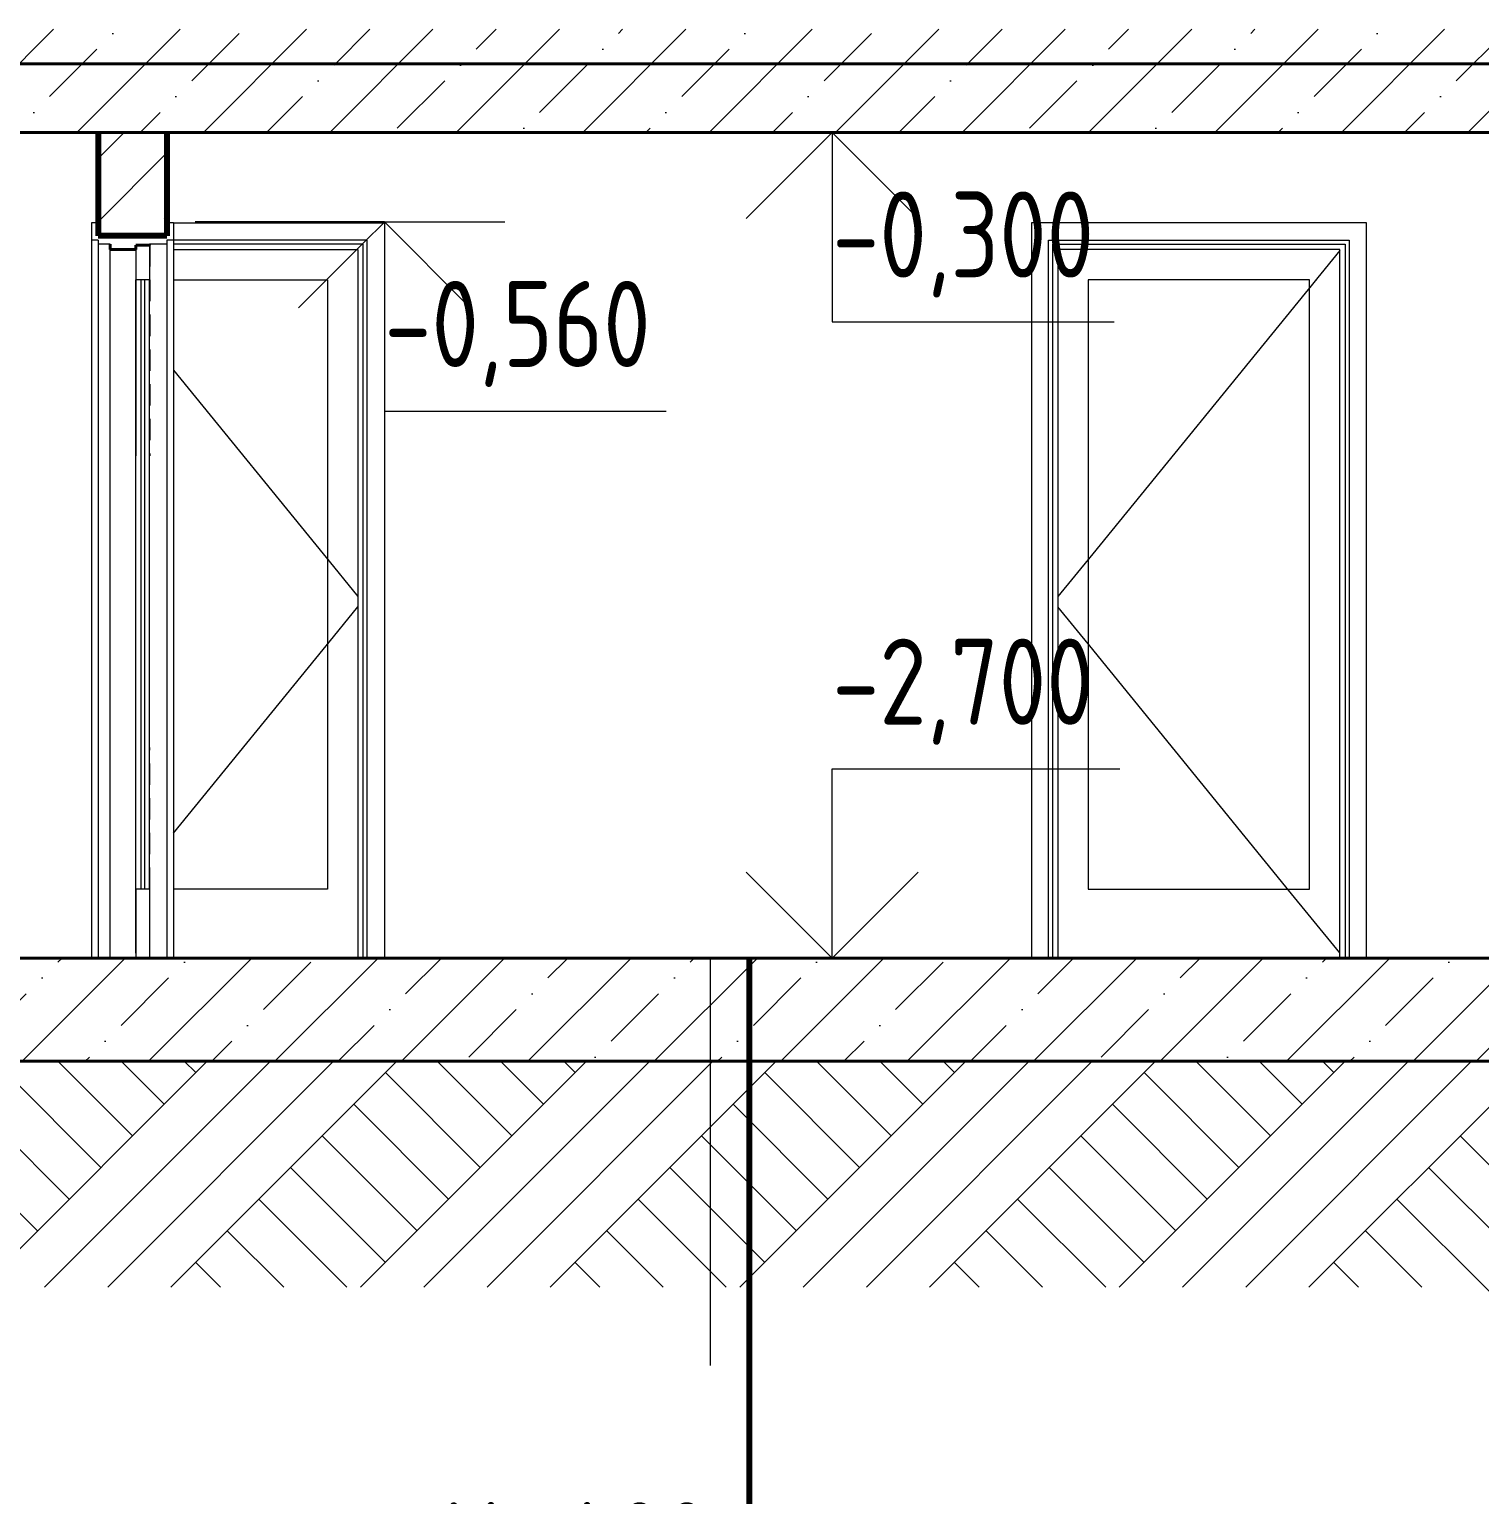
# Model space of a CAD drawing. Header units: feet. Extents: x -10410 to 374725, y -46422 to 88923.
# Drawn here: x 115065 to 119282, y -4260 to 0 of the extents above; entities that cross this region are included whole.
import ezdxf
from ezdxf.enums import TextEntityAlignment as Align

# ---------------------------------------------------------------- set-up
doc = ezdxf.new("R2010")
doc.units = ezdxf.units.FT
doc.header["$MEASUREMENT"] = 0
doc.set_wipeout_variables(frame=1)
doc.linetypes.add('Wipeout_Contour', pattern=[1000, 0, -1000])
for name, color, linetype in [('Интерьер - Мебель', 7, 'Continuous'), ('Конструктив - Стены Несущие', 7, 'Continuous'), ('Местность - Рельеф', 7, 'Continuous'), ('Размер - Общий', 7, 'Continuous')]:
    doc.layers.add(name, color=color, linetype=linetype)
for name, color, linetype, lineweight in [('Интерьер - Мебель_Ном._пера__1', 7, 'Continuous', 20), ('Конструктив - Перекрытия_Ном._пера__21', 7, 'Continuous', 40), ('Конструктив - Стены Несущие_Ном._пера__1', 7, 'Continuous', 20), ('Конструктив - Стены Несущие_Ном._пера__120', 7, 'Continuous', 5), ('Конструктив - Стены Несущие_Ном._пера__21', 7, 'Continuous', 40), ('Конструктив - Стены Несущие_Ном._пера__47', 7, 'Continuous', 80), ('Конструктив - Стены Несущие_Ном._пера__74', 255, 'Continuous', 0), ('Местность - Рельеф_Ном._пера__1', 7, 'Continuous', 20), ('Местность - Рельеф_Ном._пера__41', 7, 'Continuous', 80), ('Размер - Общий_Ном._пера__120', 7, 'Continuous', 5), ('Размер - Общий_Ном._пера__21', 7, 'Continuous', 40)]:
    doc.layers.add(name, color=color, linetype=linetype, lineweight=lineweight)
doc.layers.add('Конструктив - Стены Несущие_Ном._пера__170', color=7, linetype='Continuous', lineweight=5, true_color=0x9f9f00)
doc.layers.add('Местность - Рельеф_Ном._пера__118', color=7, linetype='Continuous', lineweight=5, true_color=0x573938)
doc.styles.add('СГЕНЕРИР_СТИЛЬ_2', font='CS_Gost2304.shx')
doc.dimstyles.new('СГЕНЕРИР_СТИЛЬ__1', dxfattribs={"dimtxt": 250, "dimasz": 114, "dimexe": 0.18, "dimexo": 0, "dimgap": 0.09, "dimtad": 1, "dimtih": 1, "dimtoh": 1, "dimdec": 0, "dimzin": 0, "dimdsep": 46, "dimtxsty": 'СГЕНЕРИР_СТИЛЬ_2', "dimblk": 'ARROWHEAD_6', "dimblk1": 'ARROWHEAD_6', "dimblk2": 'ARROWHEAD_6', "dimcen": 0.09, "dimclrd": 7, "dimclre": 7, "dimclrt": 7, "dimazin": 0, "dimtfac": 1, "dimtdec": 4, "dimtmove": 0, "dimatfit": 3, "dimfxl": 1, "dimtolj": 1, "dimtzin": 0, "dimarcsym": 0})

# ---------------------------------------------------------------- blocks, each defined once
blk = doc.blocks.new('Отметка высоты 18_6')
at = {"layer": 'Интерьер - Мебель_Ном._пера__1', "linetype": 'Continuous'}
for p, q in [((0, 0), (0, 550)), ((0, 550), (836.4, 550)), ((0, 0), (-250, 250)), ((0, 0), (250, 250)), ((0, 0), (-550, 0)), ((0, 0), (350, 0))]:
    blk.add_line(p, q, dxfattribs=at)
at = {"layer": 'Интерьер - Мебель_Ном._пера__1', "style": 'СГЕНЕРИР_СТИЛЬ_2'}
blk.add_attdef('ac_toplevel', text='', height=250, dxfattribs=at).set_placement((0, 603.5), align=Align.BOTTOM_LEFT)
blk = doc.blocks.new('Отметка высоты 18_7')
at = {"layer": 'Интерьер - Мебель_Ном._пера__1', "linetype": 'Continuous'}
for p, q in [((0, 0), (-550, 0)), ((0, 0), (-250, -250)), ((0, 0), (0, -550)), ((0, 0), (350, 0)), ((0, 0), (250, -250)), ((0, -550), (819.4, -550))]:
    blk.add_line(p, q, dxfattribs=at)
at = {"layer": 'Интерьер - Мебель_Ном._пера__1', "style": 'СГЕНЕРИР_СТИЛЬ_2'}
blk.add_attdef('ac_toplevel', text='', height=250, dxfattribs=at).set_placement((0, -496.5), align=Align.BOTTOM_LEFT)
blk = doc.blocks.new('*D567')
at = {"layer": 'Размер - Общий_Ном._пера__120', "linetype": 'Continuous', "transparency": 16777216}
for p, q in [((109464.4, -4694.6), (109464.4, -4469.6)), ((123864.4, -4694.6), (123864.4, -4469.6)), ((109374.4, -4582.1), (109464.4, -4582.1)), ((109464.4, -4582.1), (123864.4, -4582.1)), ((123864.4, -4582.1), (123954.4, -4582.1))]:
    blk.add_line(p, q, dxfattribs=at)
at = {"layer": 'Размер - Общий_Ном._пера__21', "linetype": 'Continuous', "transparency": 16777216}
for p, q in [((109524.4, -4522.1), (109404.4, -4642.1)), ((123804.4, -4642.1), (123924.4, -4522.1))]:
    blk.add_line(p, q, dxfattribs=at)
at = {"layer": 'Размер - Общий_Ном._пера__120', "transparency": 16777216, "insert": (116237.8, -4532.1), "char_height": 250, "attachment_point": 7, "style": 'СГЕНЕРИР_СТИЛЬ_2'}
blk.add_mtext('\\A1;{\\FCS_Gost2304.shx|c204;14\xa0400}', dxfattribs=at)
blk = doc.blocks.new('ARROWHEAD_6')
at = {"color": 0, "linetype": 'Continuous', "lineweight": 0}
for p, q in [((-0.5, -0.5), (0.5, 0.5)), ((0, 0), (-1, 0))]:
    blk.add_line(p, q, dxfattribs=at)

msp = doc.modelspace()

# ---------------------------------------------------------------- linework, layer by layer
at = {"layer": 'Конструктив - Перекрытия_Ном._пера__21', "linetype": 'Continuous'}
msp.add_line((119514.44947, -100), (109577.10411, -100), dxfattribs=at)

# ---------------------------------------------------------------- wipeouts: each hides what was drawn before it
at = {"color": 254, "linetype": 'Wipeout_Contour', "lineweight": 0, "ltscale": 795464.175017}
msp.add_wipeout([(109564.44943, -2700), (115245.74003, -2700), (115245.74003, -612.99998), (115245.74003, -563.00004), (115264.74007, -563.00004), (115264.74007, -300.00001), (109564.44943, -300.00001)], dxfattribs=at).dxf.layer = 'Конструктив - Стены Несущие'
at = {"color": 254, "linetype": 'Wipeout_Contour', "lineweight": 0, "ltscale": 461825.485522}
msp.add_wipeout([(115414.74007, -625), (115414.74007, -2700), (115464.74007, -2700), (115464.74007, -625)], dxfattribs=at).dxf.layer = 'Конструктив - Стены Несущие'
at = {"color": 254, "linetype": 'Wipeout_Contour', "lineweight": 0, "ltscale": 464230.761378}
msp.add_wipeout([(116035.1612, -2700), (116047.16119, -2700), (116047.16119, -613.00001), (116035.1612, -625)], dxfattribs=at).dxf.layer = 'Конструктив - Стены Несущие'
at = {"color": 254, "linetype": 'Wipeout_Contour', "lineweight": 0, "ltscale": 472203.722284}
msp.add_wipeout([(118040.68051, -625), (118028.68052, -613.00001), (118028.68052, -2700), (118040.68051, -2700)], dxfattribs=at).dxf.layer = 'Конструктив - Стены Несущие'
at = {"color": 254, "linetype": 'Wipeout_Contour', "lineweight": 0, "ltscale": 475651.251126}
msp.add_wipeout([(118890.68051, -625), (118890.68051, -2700), (118902.6805, -2700), (118902.6805, -613.00001)], dxfattribs=at).dxf.layer = 'Конструктив - Стены Несущие'

# ---------------------------------------------------------------- next in the draw order: linework, layer by layer
at = {"layer": 'Конструктив - Стены Несущие_Ном._пера__21', "linetype": 'Continuous'}
msp.add_line((115414.74007, -625), (115414.74007, -628), dxfattribs=at)
at = {"layer": 'Конструктив - Стены Несущие_Ном._пера__74', "linetype": 'Continuous'}
msp.add_line((115414.84007, -628), (115414.84007, -690.02314), dxfattribs=at)

# ---------------------------------------------------------------- next in the draw order: wipeouts: each hides what was drawn before it
at = {"color": 254, "linetype": 'Wipeout_Contour', "lineweight": 0, "ltscale": 461195.576383}
msp.add_wipeout([(115299.74007, -625), (115264.74007, -625), (115264.74007, -2700), (115299.74007, -2700)], dxfattribs=at).dxf.layer = 'Конструктив - Стены Несущие'
at = {"color": 254, "linetype": 'Wipeout_Contour', "lineweight": 0, "ltscale": 461963.336995}
msp.add_wipeout([(115483.74007, -613), (115464.74007, -613), (115464.74007, -2700), (115483.74007, -2700)], dxfattribs=at).dxf.layer = 'Конструктив - Стены Несущие'
at = {"color": 254, "linetype": 'Wipeout_Contour', "lineweight": 0, "ltscale": 473869.191475}
msp.add_wipeout([(118902.68052, -613.00001), (118028.68051, -613.00001), (118040.68052, -625), (118890.68051, -625)], dxfattribs=at).dxf.layer = 'Конструктив - Стены Несущие'

# ---------------------------------------------------------------- next in the draw order: wipeouts: each hides what was drawn before it
at = {"color": 254, "linetype": 'Wipeout_Contour', "lineweight": 0, "ltscale": 472079.427461}
msp.add_wipeout([(117978.68051, -2700), (118028.68051, -2700), (118028.68051, -613), (117978.68051, -563)], dxfattribs=at).dxf.layer = 'Конструктив - Стены Несущие'
at = {"color": 254, "linetype": 'Wipeout_Contour', "lineweight": 0, "ltscale": 475774.924964}
msp.add_wipeout([(118952.68051, -563), (118902.68051, -613), (118902.68051, -2700), (118952.68051, -2700)], dxfattribs=at).dxf.layer = 'Конструктив - Стены Несущие'
at = {"color": 254, "linetype": 'Wipeout_Contour', "lineweight": 0, "ltscale": 461087.463087}
msp.add_wipeout([(115245.74007, -613), (115245.74007, -2700), (115264.74007, -2700), (115264.74007, -613)], dxfattribs=at).dxf.layer = 'Конструктив - Стены Несущие'
at = {"color": 254, "linetype": 'Wipeout_Contour', "lineweight": 0, "ltscale": 463056.444215}
msp.add_wipeout([(115483.74006, -612.99999), (115483.74006, -625), (116035.16121, -625), (116047.16116, -612.99996)], dxfattribs=at).dxf.layer = 'Конструктив - Стены Несущие'
at = {"color": 254, "linetype": 'Wipeout_Contour', "lineweight": 0, "ltscale": 461415.709149}
msp.add_wipeout([(115374.74007, -640), (115299.74007, -640), (115299.74007, -2700), (115374.74007, -2700)], dxfattribs=at).dxf.layer = 'Конструктив - Стены Несущие'

# ---------------------------------------------------------------- next in the draw order: linework, layer by layer
at = {"layer": 'Конструктив - Стены Несущие_Ном._пера__1', "linetype": 'Continuous'}
msp.add_line((115299.74007, -625), (115264.74007, -625), dxfattribs=at)
at = {"layer": 'Конструктив - Стены Несущие_Ном._пера__21', "linetype": 'Continuous'}
for p, q in [((115299.74007, -625), (115299.74007, -640)), ((115374.74007, -628), (115374.74007, -640)), ((115414.74007, -628), (115374.74007, -628)), ((115374.74007, -640), (115299.74007, -640))]:
    msp.add_line(p, q, dxfattribs=at)

# ---------------------------------------------------------------- next in the draw order: wipeouts: each hides what was drawn before it
at = {"color": 254, "linetype": 'Wipeout_Contour', "lineweight": 0, "ltscale": 464354.426769}
msp.add_wipeout([(116097.1612, -2700), (116097.1612, -563), (116047.1612, -613), (116047.1612, -2700)], dxfattribs=at).dxf.layer = 'Конструктив - Стены Несущие'
at = {"color": 254, "linetype": 'Wipeout_Contour', "lineweight": 0, "ltscale": 473868.569738}
msp.add_wipeout([(117978.68051, -563), (118028.68051, -613), (118902.68051, -613), (118952.68051, -563)], dxfattribs=at).dxf.layer = 'Конструктив - Стены Несущие'
at = {"color": 254, "linetype": 'Wipeout_Contour', "lineweight": 0, "ltscale": 472257.938418}
msp.add_wipeout([(118040.6805, -2700), (118055.68052, -2700), (118055.68052, -640.00001), (118040.6805, -640.00001)], dxfattribs=at).dxf.layer = 'Конструктив - Стены Несущие'
at = {"color": 254, "linetype": 'Wipeout_Contour', "lineweight": 0, "ltscale": 475597.480504}
msp.add_wipeout([(118875.68051, -2700), (118890.68053, -2700), (118890.68053, -640), (118875.68051, -640)], dxfattribs=at).dxf.layer = 'Конструктив - Стены Несущие'
at = {"color": 254, "linetype": 'Wipeout_Contour', "lineweight": 0, "ltscale": 461637.70881}
msp.add_wipeout([(115414.74007, -2500), (115414.74007, -728), (115374.74007, -728), (115374.74007, -2500)], dxfattribs=at).dxf.layer = 'Конструктив - Стены Несущие'

# ---------------------------------------------------------------- next in the draw order: linework, layer by layer
at = {"layer": 'Конструктив - Стены Несущие_Ном._пера__1', "linetype": 'Continuous'}
for p, q in [((115414.74007, -628), (115414.74007, -728)), ((115374.74007, -640), (115374.74007, -728)), ((115414.74007, -728), (115374.74007, -728))]:
    msp.add_line(p, q, dxfattribs=at)
at = {"layer": 'Конструктив - Стены Несущие_Ном._пера__74', "linetype": 'Continuous'}
for p, q in [((115414.84007, -728.78761), (115414.84007, -790.81075)), ((115414.84007, -829.57521), (115414.84007, -891.59835)), ((115414.84007, -930.36282), (115414.84007, -992.38596))]:
    msp.add_line(p, q, dxfattribs=at)

# ---------------------------------------------------------------- next in the draw order: wipeouts: each hides what was drawn before it
at = {"color": 254, "linetype": 'Wipeout_Contour', "lineweight": 0, "ltscale": 463117.867427}
msp.add_wipeout([(115483.74007, -613), (116047.16116, -612.99996), (116097.1612, -563.00002), (115483.74007, -563)], dxfattribs=at).dxf.layer = 'Конструктив - Стены Несущие'
at = {"color": 254, "linetype": 'Wipeout_Contour', "lineweight": 0, "ltscale": 710804.301018}
msp.add_wipeout([(118890.68051, -624.99998), (118040.68053, -624.99998), (118040.68053, -640), (118055.68051, -640), (118875.68049, -640), (118890.68051, -640)], dxfattribs=at).dxf.layer = 'Конструктив - Стены Несущие'
at = {"color": 254, "linetype": 'Wipeout_Contour', "lineweight": 0, "ltscale": 464176.996584}
msp.add_wipeout([(116020.1612, -640), (116020.1612, -2700), (116035.16121, -2700), (116035.16121, -640)], dxfattribs=at).dxf.layer = 'Конструктив - Стены Несущие'
at = {"color": 254, "linetype": 'Wipeout_Contour', "lineweight": 0, "ltscale": 472456.12531}
msp.add_wipeout([(118143.6805, -727.99999), (118055.68052, -727.99999), (118055.68052, -2500.00002), (118143.6805, -2500.00002)], dxfattribs=at).dxf.layer = 'Конструктив - Стены Несущие'
at = {"color": 254, "linetype": 'Wipeout_Contour', "lineweight": 0, "ltscale": 475383.771799}
msp.add_wipeout([(118787.68051, -2500.00001), (118875.68052, -2500.00001), (118875.68052, -728.00001), (118787.68051, -728.00001)], dxfattribs=at).dxf.layer = 'Конструктив - Стены Несущие'

# ---------------------------------------------------------------- next in the draw order: wipeouts: each hides what was drawn before it
at = {"color": 254, "linetype": 'Wipeout_Contour', "lineweight": 0, "ltscale": 579066.171728}
msp.add_wipeout([(115483.74007, -639.99999), (116020.16116, -639.99999), (116035.16121, -639.99999), (116035.16121, -625.00001), (115483.74007, -625.00001)], dxfattribs=at).dxf.layer = 'Конструктив - Стены Несущие'
at = {"color": 254, "linetype": 'Wipeout_Contour', "lineweight": 0, "ltscale": 710806.494314}
msp.add_wipeout([(118875.6805, -640), (118055.68052, -640), (118055.68052, -728.00001), (118143.6805, -728.00001), (118787.68053, -728.00001), (118875.6805, -728.00001)], dxfattribs=at).dxf.layer = 'Конструктив - Стены Несущие'
at = {"color": 254, "linetype": 'Wipeout_Contour', "lineweight": 0, "ltscale": 463963.098891}
msp.add_wipeout([(115932.1612, -2500.00001), (116020.16121, -2500.00001), (116020.16121, -728.00001), (115932.1612, -728.00001)], dxfattribs=at).dxf.layer = 'Конструктив - Стены Несущие'
at = {"color": 254, "linetype": 'Wipeout_Contour', "lineweight": 0, "ltscale": 710961.09681}
msp.add_wipeout([(118143.6805, -2500.00001), (118055.68052, -2500.00001), (118055.68052, -2700), (118875.6805, -2700), (118875.6805, -2500.00001), (118787.68053, -2500.00001)], dxfattribs=at).dxf.layer = 'Конструктив - Стены Несущие'

# ---------------------------------------------------------------- next in the draw order: wipeouts: each hides what was drawn before it
at = {"color": 254, "linetype": 'Wipeout_Contour', "lineweight": 0, "ltscale": 578950.033881}
msp.add_wipeout([(115483.74005, -727.99998), (115932.16122, -727.99998), (116020.1612, -727.99998), (116020.1612, -640), (115483.74005, -639.99994)], dxfattribs=at).dxf.layer = 'Конструктив - Стены Несущие'
at = {"color": 254, "linetype": 'Wipeout_Contour', "lineweight": 0, "ltscale": 473919.948477}
msp.add_wipeout([(118787.68051, -2500), (118787.68051, -728), (118143.68051, -728), (118143.68051, -2500)], dxfattribs=at).dxf.layer = 'Конструктив - Стены Несущие'
at = {"color": 254, "linetype": 'Wipeout_Contour', "lineweight": 0, "ltscale": 579083.529534}
msp.add_wipeout([(115483.74006, -2700), (116020.16119, -2700), (116020.16119, -2499.99995), (115932.16121, -2499.99995), (115483.74006, -2499.99995)], dxfattribs=at).dxf.layer = 'Конструктив - Стены Несущие'

# ---------------------------------------------------------------- next in the draw order: wipeouts: each hides what was drawn before it
at = {"color": 254, "linetype": 'Wipeout_Contour', "lineweight": 0, "ltscale": 462890.392304}
msp.add_wipeout([(115932.16119, -727.99999), (115483.74006, -727.99999), (115483.74006, -2500), (115932.16119, -2500)], dxfattribs=at).dxf.layer = 'Конструктив - Стены Несущие'

# ---------------------------------------------------------------- next in the draw order: wipeouts: each hides what was drawn before it
at = {"color": 254, "linetype": 'Wipeout_Contour', "lineweight": 0, "ltscale": 1175680.236423741}
msp.add_wipeout([(115464.74005, -299.99997), (115464.74005, -562.99998), (116097.16123, -562.99998), (116097.16123, -2700.00003), (117978.68055, -2700.00003), (117978.68055, -562.99998), (118952.68053, -562.99998), (118952.68053, -2700.00003), (119282.26485, -2700.00003), (119282.26485, -299.99997)], dxfattribs=at).dxf.layer = 'Конструктив - Стены Несущие'

# ---------------------------------------------------------------- next in the draw order: hatches: boundary and pattern name
at = {"layer": 'Конструктив - Стены Несущие_Ном._пера__120', "linetype": 'Continuous'}
h = msp.add_hatch(dxfattribs=at)
h.set_pattern_fill('ЖЕЛЕЗОБЕТОН', color=256, style=0, pattern_type=2)
h.set_pattern_definition([(45, (116664.45, -2850), (-183.848, 183.848), []), (45, (116572.53, -2758.08), (-183.848, 183.848), [195, -65, 0, -65])])
h.paths.add_polyline_path([(109464.44947, -2700), (109464.44947, -3000), (123864.44947, -3000), (123864.44947, -2700)])

# ---------------------------------------------------------------- next in the draw order: linework, layer by layer
at = {"layer": 'Конструктив - Стены Несущие_Ном._пера__1', "linetype": 'Continuous'}
msp.add_line((115464.74007, -625), (115414.74007, -625), dxfattribs=at)
at = {"layer": 'Конструктив - Стены Несущие_Ном._пера__120', "linetype": 'Continuous'}
for p, q in [((118952.68051, -563), (117978.68051, -563)), ((116035.1612, -625), (115483.74007, -625)), ((118028.68051, -613), (118902.68051, -613)), ((118040.68051, -625), (118890.68051, -625)), ((115483.74007, -640), (116020.1612, -640)), ((118875.68051, -640), (118055.68051, -640)), ((115483.74007, -728), (115932.1612, -728)), ((118787.68051, -728), (118143.68051, -728))]:
    msp.add_line(p, q, dxfattribs=at)

# ---------------------------------------------------------------- next in the draw order: block references
at = {"layer": 'Интерьер - Мебель', "linetype": 'Continuous'}
ref = msp.add_blockref('Отметка высоты 18_7', (117399.53812, -300), dxfattribs=dict(at, zscale=1000))
ref.add_attrib('ac_toplevel', '-0,300', dxfattribs={"layer": 'Интерьер - Мебель_Ном._пера__1', "color": 7, "height": 250, "style": 'СГЕНЕРИР_СТИЛЬ_2'}).set_placement((117399.53812, -796.54485), align=Align.BOTTOM_LEFT)

# ---------------------------------------------------------------- next in the draw order: wipeouts: each hides what was drawn before it
at = {"color": 254, "linetype": 'Wipeout_Contour', "lineweight": 0, "ltscale": 461462.860951}
msp.add_wipeout([(115264.74007, -600), (115464.74007, -600), (115464.74007, -300), (115264.74007, -300)], dxfattribs=at).dxf.layer = 'Конструктив - Стены Несущие'

# ---------------------------------------------------------------- next in the draw order: hatches: boundary and pattern name
at = {"layer": 'Конструктив - Стены Несущие_Ном._пера__120', "linetype": 'Continuous'}
h = msp.add_hatch(dxfattribs=at)
h.set_pattern_fill('ЖЕЛЕЗОБЕТОН', color=256, style=0, pattern_type=2)
h.set_pattern_definition([(45, (114617.78, -150), (-183.848, 183.848), []), (45, (114525.86, -58.08), (-183.848, 183.848), [195, -65, 0, -65])])
h.paths.add_polyline_path([(109464.44947, 0), (109464.44947, -300), (119771.11651, -300), (119771.11651, 0)])
at = {"layer": 'Конструктив - Стены Несущие_Ном._пера__170', "linetype": 'Continuous'}
h = msp.add_hatch(dxfattribs=at)
h.set_pattern_fill('ЖЕЛЕЗОБЕТОН', color=256, style=0, pattern_type=2)
h.set_pattern_definition([(45, (0, 0), (-183.84776, 183.84776), []), (45, (-91.92, 91.92), (-183.84776, 183.84776), [195, -65, 0, -65])])
h.paths.add_polyline_path([(115264.74007, -600), (115464.74007, -600), (115464.74007, -300), (115264.74007, -300)])

# ---------------------------------------------------------------- next in the draw order: linework, layer by layer
at = {"layer": 'Конструктив - Перекрытия_Ном._пера__21', "linetype": 'Continuous'}
for p, q in [((115560.9209, -300), (109860.6303, -300)), ((119448.59647, -300), (115464.74007, -300))]:
    msp.add_line(p, q, dxfattribs=at)
at = {"layer": 'Конструктив - Стены Несущие_Ном._пера__1', "linetype": 'Continuous'}
for p, q in [((115245.74007, -563), (115245.74007, -613)), ((115264.74007, -563), (115245.74007, -563)), ((115483.74007, -563), (115464.74007, -563)), ((115483.74007, -563), (115483.74007, -613)), ((115264.74007, -613), (115245.74007, -613)), ((115264.74007, -613), (115264.74007, -625)), ((115464.74007, -613), (115464.74007, -625)), ((115483.74007, -613), (115464.74007, -613))]:
    msp.add_line(p, q, dxfattribs=at)
at = {"layer": 'Конструктив - Стены Несущие_Ном._пера__120', "linetype": 'Continuous'}
for p, q in [((115483.74007, -563), (116097.1612, -563)), ((116047.1612, -613), (115483.74007, -613))]:
    msp.add_line(p, q, dxfattribs=at)
at = {"layer": 'Конструктив - Стены Несущие_Ном._пера__47', "linetype": 'Continuous', "flags": 128}
for points in [[(115264.74007, -300), (115264.74007, -563), (115264.74007, -600)], [(115464.74007, -300), (115464.74007, -563), (115464.74007, -600)], [(115464.74007, -600), (115414.74007, -600), (115299.74007, -600), (115264.74007, -600)]]:
    msp.add_lwpolyline(points, dxfattribs=at)

# ---------------------------------------------------------------- next in the draw order: wipeouts: each hides what was drawn before it
at = {"color": 254, "linetype": 'Wipeout_Contour', "lineweight": 0, "ltscale": 4316119.575132368}
msp.add_wipeout([(108666.41377, -1049.99961), (106832.83325, -1049.99961), (106832.83325, -2049.9998), (108666.41377, -2049.9998), (108666.41377, -3672.67588), (108666.41377, -4114.14593), (109599.04704, -4114.14593), (110385.67818, -4114.14593), (110385.67818, -3672.67588), (110385.67818, -3656.83657), (119164.44955, -3656.83657), (119164.44955, -3672.67588), (119799.13641, -3672.67588), (119799.13641, -3656.83657), (123141.85296, -3656.83657), (123141.85296, -3959.01235), (124647.27344, -3959.01235), (124647.27344, -3638.59198), (124647.27344, -2050.0001), (126650.45044, -2050.0001), (126650.45044, -1249.99988), (126650.45044, -1049.9999), (124234.44953, -1049.9999), (124234.44953, -1249.99988), (124234.44953, -3638.59198), (123764.4497, -3638.59198), (123764.4497, -3000.00001), (121531.95299, -3000.00001), (119799.13641, -3000.00001), (119164.44955, -3000.00001), (110385.67818, -3000.00001), (109599.04704, -3000.00001), (109599.04704, -3656.83657), (109599.04704, -3672.67588), (109164.44965, -3672.67588), (109164.44965, -2049.9998), (109164.44965, -1049.99961)], dxfattribs=at).dxf.layer = 'Местность - Рельеф'

# ---------------------------------------------------------------- next in the draw order: hatches: boundary and pattern name
at = {"layer": 'Местность - Рельеф_Ном._пера__118', "linetype": 'Continuous'}
h = msp.add_hatch(dxfattribs=at)
h.set_pattern_fill('ГРУНТ_02', color=256, style=0, pattern_type=2)
h.set_pattern_definition([(45, (0, 0), (-275.7716, 275.7716), []), (45, (-91.9, 91.9), (-551.5433, 551.5433), []), (45, (-183.85, 183.85), (-551.5433, 551.5433), []), (135, (-275.77, 275.77), (91.92388, 91.92388), [390, -390])])
h.paths.add_polyline_path([(108666.41377, -1049.99961), (106832.83325, -1049.99961), (106832.83325, -2049.9998), (108666.41377, -2049.9998), (108666.41377, -3672.67588), (108666.41377, -4114.14593), (109599.04704, -4114.14593), (110385.67818, -4114.14593), (110385.67818, -3672.67588), (110385.67818, -3656.83657), (119164.44955, -3656.83657), (119164.44955, -3672.67588), (119799.13641, -3672.67588), (119799.13641, -3656.83657), (123141.85296, -3656.83657), (123141.85296, -3959.01235), (124647.27344, -3959.01235), (124647.27344, -3638.59198), (124647.27344, -2050.0001), (126650.45044, -2050.0001), (126650.45044, -1249.99988), (126650.45044, -1049.9999), (124234.44953, -1049.9999), (124234.44953, -1249.99988), (124234.44953, -3638.59198), (123764.4497, -3638.59198), (123764.4497, -3000.00001), (121531.95299, -3000.00001), (119799.13641, -3000.00001), (119164.44955, -3000.00001), (110385.67818, -3000.00001), (109599.04704, -3000.00001), (109599.04704, -3656.83657), (109599.04704, -3672.67588), (109164.44965, -3672.67588), (109164.44965, -2049.9998), (109164.44965, -1049.99961)])

# ---------------------------------------------------------------- next in the draw order: linework, layer by layer
at = {"layer": 'Конструктив - Перекрытия_Ном._пера__21', "linetype": 'Continuous'}
for p, q in [((115374.74007, -2700), (109564.44947, -2700)), ((115414.74007, -2700), (115374.74007, -2700)), ((119801.11647, -2700), (115414.74007, -2700)), ((123864.44947, -3000), (109464.44947, -3000))]:
    msp.add_line(p, q, dxfattribs=at)
at = {"layer": 'Конструктив - Стены Несущие_Ном._пера__1', "linetype": 'Continuous'}
for p, q in [((115374.74007, -2500), (115374.74007, -2700)), ((115414.74007, -2500), (115374.74007, -2500)), ((115414.74007, -2500), (115414.74007, -2700))]:
    msp.add_line(p, q, dxfattribs=at)
at = {"layer": 'Конструктив - Стены Несущие_Ном._пера__120', "linetype": 'Continuous'}
for p, q in [((116097.1612, -563), (116097.1612, -2700)), ((117978.68051, -563), (117978.68051, -2700)), ((118952.68051, -2700), (118952.68051, -563)), ((115245.74007, -613), (115245.74007, -2700)), ((115264.74007, -625), (115264.74007, -2700)), ((115464.74007, -625), (115464.74007, -2700)), ((115483.74007, -613), (115483.74007, -2700)), ((116035.1612, -2700), (116035.1612, -625)), ((116047.1612, -2700), (116047.1612, -613)), ((118028.68051, -2700), (118028.68051, -613)), ((118040.68051, -2700), (118040.68051, -625)), ((118890.68051, -625), (118890.68051, -2700)), ((118902.68051, -613), (118902.68051, -2700)), ((115299.74007, -2700), (115299.74007, -640)), ((116020.1612, -640), (116020.1612, -2700)), ((118055.68051, -640), (118055.68051, -2700)), ((118875.68051, -2700), (118875.68051, -640)), ((115374.74007, -2500), (115374.74007, -728)), ((115388.74007, -728), (115388.74007, -2500)), ((115400.74007, -2500), (115400.74007, -728)), ((115414.74007, -2500), (115414.74007, -728)), ((115932.1612, -728), (115932.1612, -2500)), ((118143.68051, -728), (118143.68051, -2500)), ((118787.68051, -2500), (118787.68051, -728)), ((115932.1612, -2500), (115483.74007, -2500)), ((118143.68051, -2500), (118787.68051, -2500))]:
    msp.add_line(p, q, dxfattribs=at)
at = {"layer": 'Конструктив - Стены Несущие_Ном._пера__74', "linetype": 'Continuous'}
for p, q in [((115374.64007, -642.68992), (115374.64007, -1240.36431)), ((118875.68051, -642.72986), (118055.68051, -1649.27014)), ((115483.74007, -990.81956), (116020.1612, -1649.27014)), ((115414.84007, -1031.15042), (115414.84007, -1093.17356)), ((115414.84007, -1131.93803), (115414.84007, -1193.96117)), ((115414.84007, -1232.72563), (115414.84007, -1240.36431)), ((115483.74007, -2337.18044), (116020.1612, -1678.72986)), ((118875.68051, -2685.27014), (118055.68051, -1678.72986)), ((115374.64007, -2685.31008), (115374.64007, -2087.63569)), ((115414.84007, -2095.27437), (115414.84007, -2087.63569)), ((115414.84007, -2196.06197), (115414.84007, -2134.03883)), ((115414.84007, -2296.84958), (115414.84007, -2234.82644)), ((115414.84007, -2397.63718), (115414.84007, -2335.61404)), ((115414.84007, -2498.42479), (115414.84007, -2436.40165)), ((115414.84007, -2599.21239), (115414.84007, -2537.18925)), ((115414.84007, -2700), (115414.84007, -2637.97686))]:
    msp.add_line(p, q, dxfattribs=at)
at = {"layer": 'Местность - Рельеф_Ном._пера__1', "linetype": 'Continuous'}
msp.add_line((117044.77047, -2700), (117044.77047, -3884.74229), dxfattribs=at)
at = {"layer": 'Местность - Рельеф_Ном._пера__41', "linetype": 'Continuous'}
msp.add_line((117159.07739, -13452.76777), (117159.07739, -2700), dxfattribs=at)

# ---------------------------------------------------------------- next in the draw order: block references
at = {"layer": 'Интерьер - Мебель', "linetype": 'Continuous'}
ref = msp.add_blockref('Отметка высоты 18_7', (116097.1612, -560), dxfattribs=dict(at, zscale=1000))
ref.add_attrib('ac_toplevel', '-0,560', dxfattribs={"layer": 'Интерьер - Мебель_Ном._пера__1', "color": 7, "height": 250, "style": 'СГЕНЕРИР_СТИЛЬ_2'}).set_placement((116097.1612, -1056.54485), align=Align.BOTTOM_LEFT)
ref = msp.add_blockref('Отметка высоты 18_6', (117399.53812, -2700), dxfattribs=dict(at, zscale=1000))
ref.add_attrib('ac_toplevel', '-2,700', dxfattribs={"layer": 'Интерьер - Мебель_Ном._пера__1', "color": 7, "height": 250, "style": 'СГЕНЕРИР_СТИЛЬ_2'}).set_placement((117399.53812, -2096.54485), align=Align.BOTTOM_LEFT)

# ---------------------------------------------------------------- next in the draw order: dimensions: what is measured, and where the dimension line sits
at = {"layer": 'Размер - Общий', "linetype": 'Continuous'}
dim = msp.add_linear_dim(base=(123864.44947, -4582.10507), p1=(109464.44947, -5157.06089), p2=(123864.44947, -5260.08142), dimstyle='СГЕНЕРИР_СТИЛЬ__1', dxfattribs=at)
dim.commit()
dim.dimension.update_dxf_attribs({"geometry": '*D567', "text_midpoint": (116760.0682, -4407.10507), "dimtype": 160})

doc.saveas('drawing.dxf')
